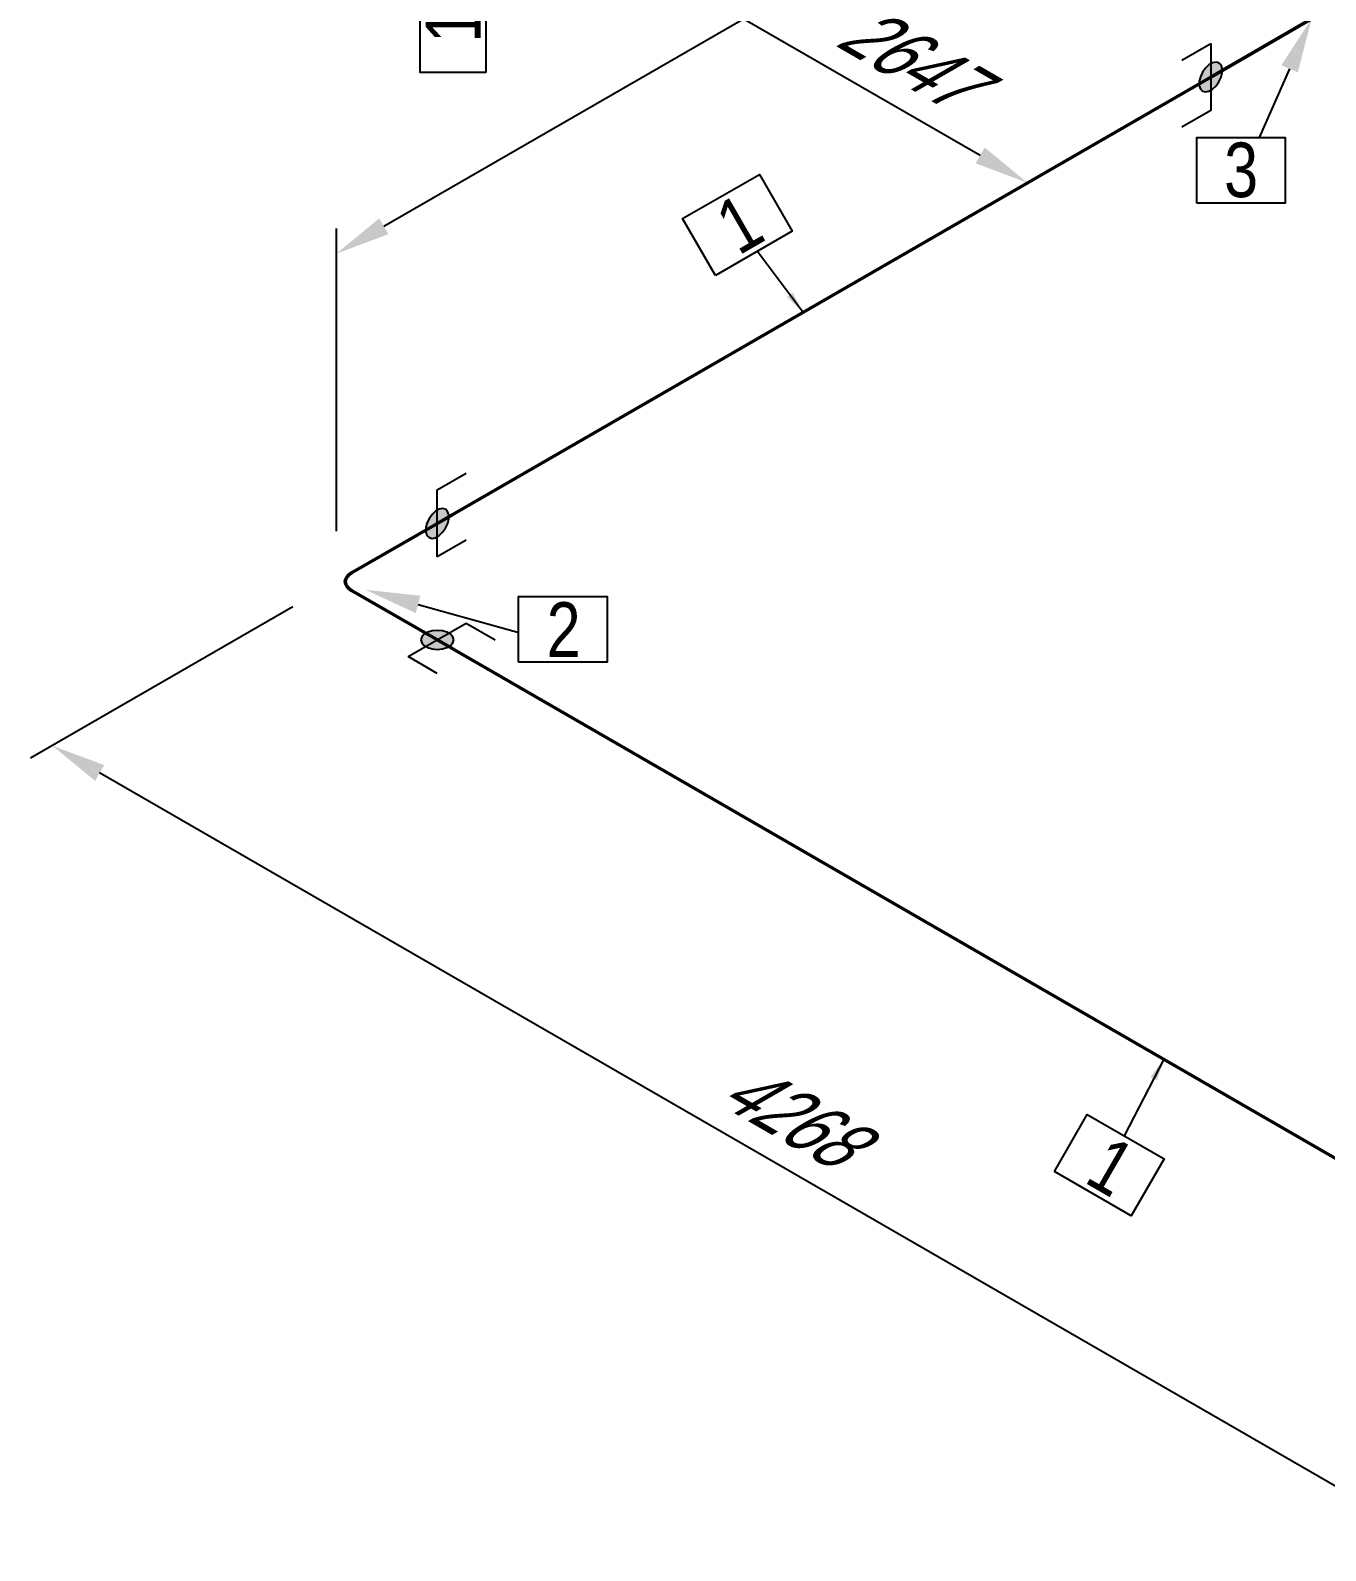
# Model space of a CAD drawing. Header units: millimetres. Extents: x 0 to 594, y 0 to 420.
# Drawn here: x 59.7 to 118.9, y 171.4 to 240.9 of the extents above; entities that cross this region are included whole.
import ezdxf
from ezdxf import colors
from ezdxf.entities.mleader import LeaderData, LeaderLine
from ezdxf.enums import TextEntityAlignment as Align
from ezdxf.math import Vec2, Vec3

# ---------------------------------------------------------------- set-up
doc = ezdxf.new("R2010")
doc.units = ezdxf.units.MM
doc.header["$LTSCALE"] = 0.25
for name, color, linetype in [('용접', 1, 'Continuous'), ('주석', 7, 'Continuous'), ('치수', 1, 'Continuous')]:
    doc.layers.add(name, color=color, linetype=linetype)
doc.layers.add('파이프 작은 보어', color=30, linetype='Continuous', lineweight=50)
doc.styles.add('AdskIsoAnnotation', font='arial.ttf', dxfattribs={"width": 0.8, "height": 1})
doc.styles.add('AdskIsoMetric', font='arial.ttf', dxfattribs={"width": 0.8, "height": 2.5})
doc.styles.add('AdskIsoMetric30', font='arial.ttf', dxfattribs={"width": 0.8, "oblique": 30, "height": 2.5})
doc.styles.get("Standard").update_dxf_attribs({"font": 'arial.ttf'})
doc.dimstyles.new('AdskIsoMetric', dxfattribs={"dimtxt": 2.5, "dimasz": 2.5, "dimexe": 1, "dimexo": 2, "dimgap": 0.8, "dimtad": 1, "dimdec": 0, "dimrnd": 1, "dimzin": 0, "dimdsep": 46, "dimtxsty": 'AdskIsoMetric', "dimcen": 0, "dimclrt": 7, "dimadec": 0, "dimazin": 0, "dimtfac": 1, "dimtdec": 0, "dimtmove": 1, "dimatfit": 3, "dimfxl": 0, "dimfrac": 2, "dimtolj": 1, "dimtzin": 0, "dimarcsym": 0})

# ---------------------------------------------------------------- blocks, each defined once
blk = doc.blocks.new('*D69')
at = {"layer": 'Defpoints', "color": 0}
for p in [(97.333, 253.504), (84.343, 246.004), (118.252, 241.426)]:
    blk.add_point(p, dxfattribs=at)
at = {"layer": '치수', "color": 0, "lineweight": -2}
for p, q in [((95.333, 252.349), (83.343, 245.427)), ((103.097, 235.176), (86.508, 244.754))]:
    blk.add_line(p, q, dxfattribs=at)
at = {"layer": '치수', "color": 0}
for points in [[(86.716, 245.115), (86.3, 244.393), (84.343, 246.004)], [(103.305, 235.537), (102.888, 234.815), (105.262, 233.926)]]:
    blk.add_solid(points, dxfattribs=at)
at = {"layer": '치수', "color": 7, "insert": (99.708, 239.75), "char_height": 2.5, "attachment_point": 5, "rotation": 330, "style": 'AdskIsoMetric30'}
blk.add_mtext('\\A1;2647', dxfattribs=at)
blk = doc.blocks.new('*D78')
at = {"layer": 'Defpoints', "color": 0}
for p in [(118.252, 256.426), (118.252, 241.426), (73.668, 215.686)]:
    blk.add_point(p, dxfattribs=at)
at = {"layer": '치수', "color": 0, "lineweight": -2}
for p, q in [((118.252, 243.736), (118.252, 257.581)), ((75.833, 231.936), (116.087, 255.176)), ((73.668, 217.995), (73.668, 231.841))]:
    blk.add_line(p, q, dxfattribs=at)
at = {"layer": '치수', "color": 0}
for points in [[(115.879, 255.537), (116.295, 254.815), (118.252, 256.426)], [(75.625, 232.297), (76.042, 231.575), (73.668, 230.686)]]:
    blk.add_solid(points, dxfattribs=at)
at = {"layer": '치수', "color": 7, "insert": (95.96, 246.173), "char_height": 2.5, "attachment_point": 5, "rotation": 30, "style": 'AdskIsoMetric30'}
blk.add_mtext('\\A1;4045', dxfattribs=at)
blk = doc.blocks.new('*D80')
at = {"layer": 'Defpoints', "color": 0}
for p in [(73.668, 215.686), (60.678, 208.186), (136.425, 179.453)]:
    blk.add_point(p, dxfattribs=at)
at = {"layer": '치수', "color": 0, "lineweight": -2}
for p, q in [((71.668, 214.531), (59.678, 207.609)), ((121.27, 173.203), (62.843, 206.936)), ((134.425, 178.298), (122.435, 171.376))]:
    blk.add_line(p, q, dxfattribs=at)
at = {"layer": '치수', "color": 0}
for points in [[(63.051, 207.297), (62.635, 206.575), (60.678, 208.186)], [(121.478, 173.564), (121.062, 172.842), (123.435, 171.953)]]:
    blk.add_solid(points, dxfattribs=at)
at = {"layer": '치수', "color": 7, "insert": (94.324, 191.378), "char_height": 2.5, "attachment_point": 5, "rotation": 330, "style": 'AdskIsoMetric30'}
blk.add_mtext('\\A1;4268', dxfattribs=at)
blk = doc.blocks.new('엘보우-9-Iso2DSkew90')
at = {"color": 0, "linetype": 'ByBlock', "lineweight": -2, "extrusion": (3.11807e-10, -0.816497, -0.57735)}
for p, q in [((0.691, 0.399), (5.303, 3.062)), ((5.303, -3.062), (0.691, -0.399))]:
    blk.add_line(p, q, dxfattribs=at)
at = {"linetype": 'ByBlock', "extrusion": (6.94052e-17, 5.55112e-17, -1)}
blk.add_ellipse((1.382, 0), major_axis=(-0.977, 0), ratio=0.57735, start_param=-0.785398, end_param=0.785398, dxfattribs=at)
blk = doc.blocks.new('티-1-Iso2DSkew90')
at = {"color": 0, "linetype": 'ByBlock', "lineweight": -2, "extrusion": (0, 0.816497, 0.57735)}
for p, q in [((0, 0), (-5.303, 3.062)), ((0, 0), (4.612, 2.663)), ((-4.612, -2.663), (0, 0))]:
    blk.add_line(p, q, dxfattribs=at)
blk = doc.blocks.new('SocketWeld-1-IsoLeft')
blk.add_hatch(color=256).paths.add_polyline_path([(-0.0294, -0.0234), (-0.0291, -0.0234), (-0.0288, -0.0235), (-0.0285, -0.0236), (-0.0283, -0.0237), (-0.028, -0.0238), (-0.0277, -0.0239), (-0.0274, -0.0239), (-0.0271, -0.024), (-0.0268, -0.0241), (-0.0265, -0.0242), (-0.0263, -0.0243), (-0.026, -0.0244), (-0.0257, -0.0244), (-0.0254, -0.0245), (-0.0251, -0.0246), (-0.0248, -0.0247), (-0.0246, -0.0248), (-0.0243, -0.0249), (-0.024, -0.0249), (-0.0237, -0.025), (-0.0234, -0.0251), (-0.0231, -0.0252), (-0.0228, -0.0253), (-0.0226, -0.0254), (-0.0223, -0.0254), (-0.022, -0.0255), (-0.0217, -0.0256), (-0.0214, -0.0257), (-0.0211, -0.0258), (-0.0209, -0.0259), (-0.0206, -0.0259), (-0.0203, -0.026), (-0.02, -0.0261), (-0.0197, -0.0262), (-0.0194, -0.0263), (-0.0191, -0.0264), (-0.0189, -0.0265), (-0.0186, -0.0265), (-0.0183, -0.0266), (-0.018, -0.0267), (-0.0177, -0.0268), (-0.0174, -0.0269), (-0.0172, -0.027), (-0.0169, -0.027), (-0.0166, -0.0271), (-0.0163, -0.0272), (-0.016, -0.0273), (-0.0157, -0.0274), (-0.0155, -0.0275), (-0.0155, -0.0275), (-0.0151, -0.0275), (-0.0148, -0.0275), (-0.0145, -0.0275), (-0.0142, -0.0276), (-0.0139, -0.0276), (-0.0136, -0.0276), (-0.0132, -0.0277), (-0.0129, -0.0277), (-0.0126, -0.0277), (-0.0123, -0.0277), (-0.012, -0.0278), (-0.0117, -0.0278), (-0.0114, -0.0278), (-0.011, -0.0279), (-0.0107, -0.0279), (-0.0104, -0.0279), (-0.0101, -0.0279), (-0.0098, -0.028), (-0.0095, -0.028), (-0.0091, -0.028), (-0.0088, -0.0281), (-0.0085, -0.0281), (-0.0082, -0.0281), (-0.0079, -0.0281), (-0.0076, -0.0282), (-0.0073, -0.0282), (-0.0069, -0.0282), (-0.0066, -0.0283), (-0.0063, -0.0283), (-0.006, -0.0283), (-0.0057, -0.0283), (-0.0054, -0.0284), (-0.005, -0.0284), (-0.0047, -0.0284), (-0.0044, -0.0285), (-0.0041, -0.0285), (-0.0038, -0.0285), (-0.0035, -0.0286), (-0.0032, -0.0286), (-0.0028, -0.0286), (-0.0025, -0.0286), (-0.0022, -0.0287), (-0.0019, -0.0287), (-0.0016, -0.0287), (-0.0013, -0.0288), (-0.0009, -0.0288), (-0.0006, -0.0288), (-0.0003, -0.0288), (0, -0.0289), (0, -0.0289), (0.0003, -0.0288), (0.0006, -0.0288), (0.0009, -0.0288), (0.0013, -0.0288), (0.0016, -0.0287), (0.0019, -0.0287), (0.0022, -0.0287), (0.0025, -0.0286), (0.0028, -0.0286), (0.0032, -0.0286), (0.0035, -0.0286), (0.0038, -0.0285), (0.0041, -0.0285), (0.0044, -0.0285), (0.0047, -0.0284), (0.005, -0.0284), (0.0054, -0.0284), (0.0057, -0.0283), (0.006, -0.0283), (0.0063, -0.0283), (0.0066, -0.0283), (0.0069, -0.0282), (0.0073, -0.0282), (0.0076, -0.0282), (0.0079, -0.0281), (0.0082, -0.0281), (0.0085, -0.0281), (0.0088, -0.0281), (0.0091, -0.028), (0.0095, -0.028), (0.0098, -0.028), (0.0101, -0.0279), (0.0104, -0.0279), (0.0107, -0.0279), (0.011, -0.0279), (0.0114, -0.0278), (0.0117, -0.0278), (0.012, -0.0278), (0.0123, -0.0277), (0.0126, -0.0277), (0.0129, -0.0277), (0.0132, -0.0277), (0.0136, -0.0276), (0.0139, -0.0276), (0.0142, -0.0276), (0.0145, -0.0275), (0.0148, -0.0275), (0.0151, -0.0275), (0.0155, -0.0275), (0.0155, -0.0275), (0.0157, -0.0274), (0.016, -0.0273), (0.0163, -0.0272), (0.0166, -0.0271), (0.0169, -0.027), (0.0172, -0.027), (0.0174, -0.0269), (0.0177, -0.0268), (0.018, -0.0267), (0.0183, -0.0266), (0.0186, -0.0265), (0.0189, -0.0265), (0.0191, -0.0264), (0.0194, -0.0263), (0.0197, -0.0262), (0.02, -0.0261), (0.0203, -0.026), (0.0206, -0.0259), (0.0209, -0.0259), (0.0211, -0.0258), (0.0214, -0.0257), (0.0217, -0.0256), (0.022, -0.0255), (0.0223, -0.0254), (0.0226, -0.0254), (0.0228, -0.0253), (0.0231, -0.0252), (0.0234, -0.0251), (0.0237, -0.025), (0.024, -0.0249), (0.0243, -0.0249), (0.0246, -0.0248), (0.0248, -0.0247), (0.0251, -0.0246), (0.0254, -0.0245), (0.0257, -0.0244), (0.026, -0.0244), (0.0263, -0.0243), (0.0265, -0.0242), (0.0268, -0.0241), (0.0271, -0.024), (0.0274, -0.0239), (0.0277, -0.0239), (0.028, -0.0238), (0.0283, -0.0237), (0.0285, -0.0236), (0.0288, -0.0235), (0.0291, -0.0234), (0.0294, -0.0234), (0.0294, -0.0234), (0.0296, -0.0232), (0.0298, -0.0231), (0.0301, -0.023), (0.0303, -0.0228), (0.0305, -0.0227), (0.0307, -0.0226), (0.031, -0.0224), (0.0312, -0.0223), (0.0314, -0.0222), (0.0316, -0.0221), (0.0319, -0.0219), (0.0321, -0.0218), (0.0323, -0.0217), (0.0325, -0.0215), (0.0328, -0.0214), (0.033, -0.0213), (0.0332, -0.0211), (0.0335, -0.021), (0.0337, -0.0209), (0.0339, -0.0207), (0.0341, -0.0206), (0.0344, -0.0205), (0.0346, -0.0204), (0.0348, -0.0202), (0.035, -0.0201), (0.0353, -0.02), (0.0355, -0.0198), (0.0357, -0.0197), (0.0359, -0.0196), (0.0362, -0.0194), (0.0364, -0.0193), (0.0366, -0.0192), (0.0368, -0.0191), (0.0371, -0.0189), (0.0373, -0.0188), (0.0375, -0.0187), (0.0377, -0.0185), (0.038, -0.0184), (0.0382, -0.0183), (0.0384, -0.0181), (0.0386, -0.018), (0.0389, -0.0179), (0.0391, -0.0177), (0.0393, -0.0176), (0.0395, -0.0175), (0.0398, -0.0174), (0.04, -0.0172), (0.0402, -0.0171), (0.0405, -0.017), (0.0405, -0.017), (0.0406, -0.0168), (0.0407, -0.0166), (0.0409, -0.0165), (0.041, -0.0163), (0.0412, -0.0161), (0.0413, -0.016), (0.0415, -0.0158), (0.0416, -0.0157), (0.0418, -0.0155), (0.0419, -0.0153), (0.042, -0.0152), (0.0422, -0.015), (0.0423, -0.0148), (0.0425, -0.0147), (0.0426, -0.0145), (0.0428, -0.0143), (0.0429, -0.0142), (0.0431, -0.014), (0.0432, -0.0138), (0.0433, -0.0137), (0.0435, -0.0135), (0.0436, -0.0134), (0.0438, -0.0132), (0.0439, -0.013), (0.0441, -0.0129), (0.0442, -0.0127), (0.0444, -0.0125), (0.0445, -0.0124), (0.0447, -0.0122), (0.0448, -0.012), (0.0449, -0.0119), (0.0451, -0.0117), (0.0452, -0.0115), (0.0454, -0.0114), (0.0455, -0.0112), (0.0457, -0.0111), (0.0458, -0.0109), (0.046, -0.0107), (0.0461, -0.0106), (0.0462, -0.0104), (0.0464, -0.0102), (0.0465, -0.0101), (0.0467, -0.0099), (0.0468, -0.0097), (0.047, -0.0096), (0.0471, -0.0094), (0.0473, -0.0092), (0.0474, -0.0091), (0.0476, -0.0089), (0.0476, -0.0089), (0.0476, -0.0087), (0.0477, -0.0086), (0.0477, -0.0084), (0.0478, -0.0082), (0.0478, -0.008), (0.0479, -0.0078), (0.0479, -0.0076), (0.048, -0.0075), (0.048, -0.0073), (0.0481, -0.0071), (0.0481, -0.0069), (0.0482, -0.0067), (0.0482, -0.0066), (0.0483, -0.0064), (0.0483, -0.0062), (0.0484, -0.006), (0.0484, -0.0058), (0.0485, -0.0056), (0.0485, -0.0055), (0.0486, -0.0053), (0.0486, -0.0051), (0.0487, -0.0049), (0.0487, -0.0047), (0.0488, -0.0046), (0.0488, -0.0044), (0.0489, -0.0042), (0.0489, -0.004), (0.049, -0.0038), (0.049, -0.0036), (0.0491, -0.0035), (0.0491, -0.0033), (0.0492, -0.0031), (0.0492, -0.0029), (0.0493, -0.0027), (0.0493, -0.0025), (0.0494, -0.0024), (0.0494, -0.0022), (0.0495, -0.002), (0.0495, -0.0018), (0.0496, -0.0016), (0.0496, -0.0015), (0.0497, -0.0013), (0.0497, -0.0011), (0.0498, -0.0009), (0.0498, -0.0007), (0.0499, -0.0005), (0.0499, -0.0004), (0.05, -0.0002), (0.05, 0), (0.05, 0), (0.05, 0.0002), (0.0499, 0.0004), (0.0499, 0.0005), (0.0498, 0.0007), (0.0498, 0.0009), (0.0497, 0.0011), (0.0497, 0.0013), (0.0496, 0.0015), (0.0496, 0.0016), (0.0495, 0.0018), (0.0495, 0.002), (0.0494, 0.0022), (0.0494, 0.0024), (0.0493, 0.0025), (0.0493, 0.0027), (0.0492, 0.0029), (0.0492, 0.0031), (0.0491, 0.0033), (0.0491, 0.0035), (0.049, 0.0036), (0.049, 0.0038), (0.0489, 0.004), (0.0489, 0.0042), (0.0488, 0.0044), (0.0488, 0.0046), (0.0487, 0.0047), (0.0487, 0.0049), (0.0486, 0.0051), (0.0486, 0.0053), (0.0485, 0.0055), (0.0485, 0.0056), (0.0484, 0.0058), (0.0484, 0.006), (0.0483, 0.0062), (0.0483, 0.0064), (0.0482, 0.0066), (0.0482, 0.0067), (0.0481, 0.0069), (0.0481, 0.0071), (0.048, 0.0073), (0.048, 0.0075), (0.0479, 0.0076), (0.0479, 0.0078), (0.0478, 0.008), (0.0478, 0.0082), (0.0477, 0.0084), (0.0477, 0.0086), (0.0476, 0.0087), (0.0476, 0.0089), (0.0476, 0.0089), (0.0474, 0.0091), (0.0473, 0.0092), (0.0471, 0.0094), (0.047, 0.0096), (0.0468, 0.0097), (0.0467, 0.0099), (0.0465, 0.0101), (0.0464, 0.0102), (0.0462, 0.0104), (0.0461, 0.0106), (0.046, 0.0107), (0.0458, 0.0109), (0.0457, 0.0111), (0.0455, 0.0112), (0.0454, 0.0114), (0.0452, 0.0115), (0.0451, 0.0117), (0.0449, 0.0119), (0.0448, 0.012), (0.0447, 0.0122), (0.0445, 0.0124), (0.0444, 0.0125), (0.0442, 0.0127), (0.0441, 0.0129), (0.0439, 0.013), (0.0438, 0.0132), (0.0436, 0.0134), (0.0435, 0.0135), (0.0433, 0.0137), (0.0432, 0.0138), (0.0431, 0.014), (0.0429, 0.0142), (0.0428, 0.0143), (0.0426, 0.0145), (0.0425, 0.0147), (0.0423, 0.0148), (0.0422, 0.015), (0.042, 0.0152), (0.0419, 0.0153), (0.0418, 0.0155), (0.0416, 0.0157), (0.0415, 0.0158), (0.0413, 0.016), (0.0412, 0.0161), (0.041, 0.0163), (0.0409, 0.0165), (0.0407, 0.0166), (0.0406, 0.0168), (0.0405, 0.017), (0.0405, 0.017), (0.0402, 0.0171), (0.04, 0.0172), (0.0398, 0.0174), (0.0395, 0.0175), (0.0393, 0.0176), (0.0391, 0.0177), (0.0389, 0.0179), (0.0386, 0.018), (0.0384, 0.0181), (0.0382, 0.0183), (0.038, 0.0184), (0.0377, 0.0185), (0.0375, 0.0187), (0.0373, 0.0188), (0.0371, 0.0189), (0.0368, 0.0191), (0.0366, 0.0192), (0.0364, 0.0193), (0.0362, 0.0194), (0.0359, 0.0196), (0.0357, 0.0197), (0.0355, 0.0198), (0.0353, 0.02), (0.035, 0.0201), (0.0348, 0.0202), (0.0346, 0.0204), (0.0344, 0.0205), (0.0341, 0.0206), (0.0339, 0.0207), (0.0337, 0.0209), (0.0335, 0.021), (0.0332, 0.0211), (0.033, 0.0213), (0.0328, 0.0214), (0.0325, 0.0215), (0.0323, 0.0217), (0.0321, 0.0218), (0.0319, 0.0219), (0.0316, 0.0221), (0.0314, 0.0222), (0.0312, 0.0223), (0.031, 0.0224), (0.0307, 0.0226), (0.0305, 0.0227), (0.0303, 0.0228), (0.0301, 0.023), (0.0298, 0.0231), (0.0296, 0.0232), (0.0294, 0.0234), (0.0294, 0.0234), (0.0291, 0.0234), (0.0288, 0.0235), (0.0285, 0.0236), (0.0283, 0.0237), (0.028, 0.0238), (0.0277, 0.0239), (0.0274, 0.0239), (0.0271, 0.024), (0.0268, 0.0241), (0.0265, 0.0242), (0.0263, 0.0243), (0.026, 0.0244), (0.0257, 0.0244), (0.0254, 0.0245), (0.0251, 0.0246), (0.0248, 0.0247), (0.0246, 0.0248), (0.0243, 0.0249), (0.024, 0.0249), (0.0237, 0.025), (0.0234, 0.0251), (0.0231, 0.0252), (0.0228, 0.0253), (0.0226, 0.0254), (0.0223, 0.0254), (0.022, 0.0255), (0.0217, 0.0256), (0.0214, 0.0257), (0.0211, 0.0258), (0.0209, 0.0259), (0.0206, 0.0259), (0.0203, 0.026), (0.02, 0.0261), (0.0197, 0.0262), (0.0194, 0.0263), (0.0191, 0.0264), (0.0189, 0.0265), (0.0186, 0.0265), (0.0183, 0.0266), (0.018, 0.0267), (0.0177, 0.0268), (0.0174, 0.0269), (0.0172, 0.027), (0.0169, 0.027), (0.0166, 0.0271), (0.0163, 0.0272), (0.016, 0.0273), (0.0157, 0.0274), (0.0155, 0.0275), (0.0155, 0.0275), (0.0151, 0.0275), (0.0148, 0.0275), (0.0145, 0.0275), (0.0142, 0.0276), (0.0139, 0.0276), (0.0136, 0.0276), (0.0132, 0.0277), (0.0129, 0.0277), (0.0126, 0.0277), (0.0123, 0.0277), (0.012, 0.0278), (0.0117, 0.0278), (0.0114, 0.0278), (0.011, 0.0279), (0.0107, 0.0279), (0.0104, 0.0279), (0.0101, 0.0279), (0.0098, 0.028), (0.0095, 0.028), (0.0091, 0.028), (0.0088, 0.0281), (0.0085, 0.0281), (0.0082, 0.0281), (0.0079, 0.0281), (0.0076, 0.0282), (0.0073, 0.0282), (0.0069, 0.0282), (0.0066, 0.0283), (0.0063, 0.0283), (0.006, 0.0283), (0.0057, 0.0283), (0.0054, 0.0284), (0.005, 0.0284), (0.0047, 0.0284), (0.0044, 0.0285), (0.0041, 0.0285), (0.0038, 0.0285), (0.0035, 0.0286), (0.0032, 0.0286), (0.0028, 0.0286), (0.0025, 0.0286), (0.0022, 0.0287), (0.0019, 0.0287), (0.0016, 0.0287), (0.0013, 0.0288), (0.0009, 0.0288), (0.0006, 0.0288), (0.0003, 0.0288), (0, 0.0289), (0, 0.0289), (-0.0003, 0.0288), (-0.0006, 0.0288), (-0.0009, 0.0288), (-0.0013, 0.0288), (-0.0016, 0.0287), (-0.0019, 0.0287), (-0.0022, 0.0287), (-0.0025, 0.0286), (-0.0028, 0.0286), (-0.0032, 0.0286), (-0.0035, 0.0286), (-0.0038, 0.0285), (-0.0041, 0.0285), (-0.0044, 0.0285), (-0.0047, 0.0284), (-0.005, 0.0284), (-0.0054, 0.0284), (-0.0057, 0.0283), (-0.006, 0.0283), (-0.0063, 0.0283), (-0.0066, 0.0283), (-0.0069, 0.0282), (-0.0073, 0.0282), (-0.0076, 0.0282), (-0.0079, 0.0281), (-0.0082, 0.0281), (-0.0085, 0.0281), (-0.0088, 0.0281), (-0.0091, 0.028), (-0.0095, 0.028), (-0.0098, 0.028), (-0.0101, 0.0279), (-0.0104, 0.0279), (-0.0107, 0.0279), (-0.011, 0.0279), (-0.0114, 0.0278), (-0.0117, 0.0278), (-0.012, 0.0278), (-0.0123, 0.0277), (-0.0126, 0.0277), (-0.0129, 0.0277), (-0.0132, 0.0277), (-0.0136, 0.0276), (-0.0139, 0.0276), (-0.0142, 0.0276), (-0.0145, 0.0275), (-0.0148, 0.0275), (-0.0151, 0.0275), (-0.0155, 0.0275), (-0.0155, 0.0275), (-0.0157, 0.0274), (-0.016, 0.0273), (-0.0163, 0.0272), (-0.0166, 0.0271), (-0.0169, 0.027), (-0.0172, 0.027), (-0.0174, 0.0269), (-0.0177, 0.0268), (-0.018, 0.0267), (-0.0183, 0.0266), (-0.0186, 0.0265), (-0.0189, 0.0265), (-0.0191, 0.0264), (-0.0194, 0.0263), (-0.0197, 0.0262), (-0.02, 0.0261), (-0.0203, 0.026), (-0.0206, 0.0259), (-0.0209, 0.0259), (-0.0211, 0.0258), (-0.0214, 0.0257), (-0.0217, 0.0256), (-0.022, 0.0255), (-0.0223, 0.0254), (-0.0226, 0.0254), (-0.0228, 0.0253), (-0.0231, 0.0252), (-0.0234, 0.0251), (-0.0237, 0.025), (-0.024, 0.0249), (-0.0243, 0.0249), (-0.0246, 0.0248), (-0.0248, 0.0247), (-0.0251, 0.0246), (-0.0254, 0.0245), (-0.0257, 0.0244), (-0.026, 0.0244), (-0.0263, 0.0243), (-0.0265, 0.0242), (-0.0268, 0.0241), (-0.0271, 0.024), (-0.0274, 0.0239), (-0.0277, 0.0239), (-0.028, 0.0238), (-0.0283, 0.0237), (-0.0285, 0.0236), (-0.0288, 0.0235), (-0.0291, 0.0234), (-0.0294, 0.0234), (-0.0294, 0.0234), (-0.0296, 0.0232), (-0.0298, 0.0231), (-0.0301, 0.023), (-0.0303, 0.0228), (-0.0305, 0.0227), (-0.0307, 0.0226), (-0.031, 0.0224), (-0.0312, 0.0223), (-0.0314, 0.0222), (-0.0316, 0.0221), (-0.0319, 0.0219), (-0.0321, 0.0218), (-0.0323, 0.0217), (-0.0325, 0.0215), (-0.0328, 0.0214), (-0.033, 0.0213), (-0.0332, 0.0211), (-0.0335, 0.021), (-0.0337, 0.0209), (-0.0339, 0.0207), (-0.0341, 0.0206), (-0.0344, 0.0205), (-0.0346, 0.0204), (-0.0348, 0.0202), (-0.035, 0.0201), (-0.0353, 0.02), (-0.0355, 0.0198), (-0.0357, 0.0197), (-0.0359, 0.0196), (-0.0362, 0.0194), (-0.0364, 0.0193), (-0.0366, 0.0192), (-0.0368, 0.0191), (-0.0371, 0.0189), (-0.0373, 0.0188), (-0.0375, 0.0187), (-0.0377, 0.0185), (-0.038, 0.0184), (-0.0382, 0.0183), (-0.0384, 0.0181), (-0.0386, 0.018), (-0.0389, 0.0179), (-0.0391, 0.0177), (-0.0393, 0.0176), (-0.0395, 0.0175), (-0.0398, 0.0174), (-0.04, 0.0172), (-0.0402, 0.0171), (-0.0405, 0.017), (-0.0405, 0.017), (-0.0406, 0.0168), (-0.0407, 0.0166), (-0.0409, 0.0165), (-0.041, 0.0163), (-0.0412, 0.0161), (-0.0413, 0.016), (-0.0415, 0.0158), (-0.0416, 0.0157), (-0.0418, 0.0155), (-0.0419, 0.0153), (-0.042, 0.0152), (-0.0422, 0.015), (-0.0423, 0.0148), (-0.0425, 0.0147), (-0.0426, 0.0145), (-0.0428, 0.0143), (-0.0429, 0.0142), (-0.0431, 0.014), (-0.0432, 0.0138), (-0.0433, 0.0137), (-0.0435, 0.0135), (-0.0436, 0.0134), (-0.0438, 0.0132), (-0.0439, 0.013), (-0.0441, 0.0129), (-0.0442, 0.0127), (-0.0444, 0.0125), (-0.0445, 0.0124), (-0.0447, 0.0122), (-0.0448, 0.012), (-0.0449, 0.0119), (-0.0451, 0.0117), (-0.0452, 0.0115), (-0.0454, 0.0114), (-0.0455, 0.0112), (-0.0457, 0.0111), (-0.0458, 0.0109), (-0.046, 0.0107), (-0.0461, 0.0106), (-0.0462, 0.0104), (-0.0464, 0.0102), (-0.0465, 0.0101), (-0.0467, 0.0099), (-0.0468, 0.0097), (-0.047, 0.0096), (-0.0471, 0.0094), (-0.0473, 0.0092), (-0.0474, 0.0091), (-0.0476, 0.0089), (-0.0476, 0.0089), (-0.0476, 0.0087), (-0.0477, 0.0086), (-0.0477, 0.0084), (-0.0478, 0.0082), (-0.0478, 0.008), (-0.0479, 0.0078), (-0.0479, 0.0076), (-0.048, 0.0075), (-0.048, 0.0073), (-0.0481, 0.0071), (-0.0481, 0.0069), (-0.0482, 0.0067), (-0.0482, 0.0066), (-0.0483, 0.0064), (-0.0483, 0.0062), (-0.0484, 0.006), (-0.0484, 0.0058), (-0.0485, 0.0056), (-0.0485, 0.0055), (-0.0486, 0.0053), (-0.0486, 0.0051), (-0.0487, 0.0049), (-0.0487, 0.0047), (-0.0488, 0.0046), (-0.0488, 0.0044), (-0.0489, 0.0042), (-0.0489, 0.004), (-0.049, 0.0038), (-0.049, 0.0036), (-0.0491, 0.0035), (-0.0491, 0.0033), (-0.0492, 0.0031), (-0.0492, 0.0029), (-0.0493, 0.0027), (-0.0493, 0.0025), (-0.0494, 0.0024), (-0.0494, 0.0022), (-0.0495, 0.002), (-0.0495, 0.0018), (-0.0496, 0.0016), (-0.0496, 0.0015), (-0.0497, 0.0013), (-0.0497, 0.0011), (-0.0498, 0.0009), (-0.0498, 0.0007), (-0.0499, 0.0005), (-0.0499, 0.0004), (-0.05, 0.0002), (-0.05, 0), (-0.05, 0), (-0.05, -0.0002), (-0.0499, -0.0004), (-0.0499, -0.0005), (-0.0498, -0.0007), (-0.0498, -0.0009), (-0.0497, -0.0011), (-0.0497, -0.0013), (-0.0496, -0.0015), (-0.0496, -0.0016), (-0.0495, -0.0018), (-0.0495, -0.002), (-0.0494, -0.0022), (-0.0494, -0.0024), (-0.0493, -0.0025), (-0.0493, -0.0027), (-0.0492, -0.0029), (-0.0492, -0.0031), (-0.0491, -0.0033), (-0.0491, -0.0035), (-0.049, -0.0036), (-0.049, -0.0038), (-0.0489, -0.004), (-0.0489, -0.0042), (-0.0488, -0.0044), (-0.0488, -0.0046), (-0.0487, -0.0047), (-0.0487, -0.0049), (-0.0486, -0.0051), (-0.0486, -0.0053), (-0.0485, -0.0055), (-0.0485, -0.0056), (-0.0484, -0.0058), (-0.0484, -0.006), (-0.0483, -0.0062), (-0.0483, -0.0064), (-0.0482, -0.0066), (-0.0482, -0.0067), (-0.0481, -0.0069), (-0.0481, -0.0071), (-0.048, -0.0073), (-0.048, -0.0075), (-0.0479, -0.0076), (-0.0479, -0.0078), (-0.0478, -0.008), (-0.0478, -0.0082), (-0.0477, -0.0084), (-0.0477, -0.0086), (-0.0476, -0.0087), (-0.0476, -0.0089), (-0.0476, -0.0089), (-0.0474, -0.0091), (-0.0473, -0.0092), (-0.0471, -0.0094), (-0.047, -0.0096), (-0.0468, -0.0097), (-0.0467, -0.0099), (-0.0465, -0.0101), (-0.0464, -0.0102), (-0.0462, -0.0104), (-0.0461, -0.0106), (-0.046, -0.0107), (-0.0458, -0.0109), (-0.0457, -0.0111), (-0.0455, -0.0112), (-0.0454, -0.0114), (-0.0452, -0.0115), (-0.0451, -0.0117), (-0.0449, -0.0119), (-0.0448, -0.012), (-0.0447, -0.0122), (-0.0445, -0.0124), (-0.0444, -0.0125), (-0.0442, -0.0127), (-0.0441, -0.0129), (-0.0439, -0.013), (-0.0438, -0.0132), (-0.0436, -0.0134), (-0.0435, -0.0135), (-0.0433, -0.0137), (-0.0432, -0.0138), (-0.0431, -0.014), (-0.0429, -0.0142), (-0.0428, -0.0143), (-0.0426, -0.0145), (-0.0425, -0.0147), (-0.0423, -0.0148), (-0.0422, -0.015), (-0.042, -0.0152), (-0.0419, -0.0153), (-0.0418, -0.0155), (-0.0416, -0.0157), (-0.0415, -0.0158), (-0.0413, -0.016), (-0.0412, -0.0161), (-0.041, -0.0163), (-0.0409, -0.0165), (-0.0407, -0.0166), (-0.0406, -0.0168), (-0.0405, -0.017), (-0.0405, -0.017), (-0.0402, -0.0171), (-0.04, -0.0172), (-0.0398, -0.0174), (-0.0395, -0.0175), (-0.0393, -0.0176), (-0.0391, -0.0177), (-0.0389, -0.0179), (-0.0386, -0.018), (-0.0384, -0.0181), (-0.0382, -0.0183), (-0.038, -0.0184), (-0.0377, -0.0185), (-0.0375, -0.0187), (-0.0373, -0.0188), (-0.0371, -0.0189), (-0.0368, -0.0191), (-0.0366, -0.0192), (-0.0364, -0.0193), (-0.0362, -0.0194), (-0.0359, -0.0196), (-0.0357, -0.0197), (-0.0355, -0.0198), (-0.0353, -0.02), (-0.035, -0.0201), (-0.0348, -0.0202), (-0.0346, -0.0204), (-0.0344, -0.0205), (-0.0341, -0.0206), (-0.0339, -0.0207), (-0.0337, -0.0209), (-0.0335, -0.021), (-0.0332, -0.0211), (-0.033, -0.0213), (-0.0328, -0.0214), (-0.0325, -0.0215), (-0.0323, -0.0217), (-0.0321, -0.0218), (-0.0319, -0.0219), (-0.0316, -0.0221), (-0.0314, -0.0222), (-0.0312, -0.0223), (-0.031, -0.0224), (-0.0307, -0.0226), (-0.0305, -0.0227), (-0.0303, -0.0228), (-0.0301, -0.023), (-0.0298, -0.0231), (-0.0296, -0.0232)], flags=0)
at = {"color": 0, "linetype": 'ByBlock', "lineweight": -2, "extrusion": (0, 0.816497, 0.57735)}
for p, q in [((0, 0.1021), (0.0884, 0.051)), ((0.0884, 0.051), (-0.0884, -0.051)), ((-0.0476, 0.0089), (-0.05, 0)), ((-0.05, 0), (-0.0476, -0.0089)), ((-0.0405, 0.017), (-0.0476, 0.0089)), ((-0.0294, 0.0234), (-0.0405, 0.017)), ((-0.0155, 0.0275), (-0.0294, 0.0234)), ((0, 0.0289), (-0.0155, 0.0275)), ((0.0155, 0.0275), (0, 0.0289)), ((0.0294, 0.0234), (0.0155, 0.0275)), ((0.0405, 0.017), (0.0294, 0.0234)), ((0.0476, 0.0089), (0.0405, 0.017)), ((0.05, 0), (0.0476, 0.0089)), ((0.0476, -0.0089), (0.05, 0)), ((-0.0884, -0.051), (-0.1768, 0)), ((-0.0476, -0.0089), (-0.0405, -0.017)), ((-0.0405, -0.017), (-0.0294, -0.0234)), ((-0.0294, -0.0234), (-0.0155, -0.0275)), ((-0.0155, -0.0275), (0, -0.0289)), ((0, -0.0289), (0.0155, -0.0275)), ((0.0155, -0.0275), (0.0294, -0.0234)), ((0.0294, -0.0234), (0.0405, -0.017)), ((0.0405, -0.017), (0.0476, -0.0089))]:
    blk.add_line(p, q, dxfattribs=at)
blk = doc.blocks.new('AnnoRect')
at = {"color": 0, "linetype": 'ByBlock', "lineweight": -2}
blk.add_wipeout([(-0.81, -0.6), (-0.81, 0.6), (0.81, 0.6), (0.81, -0.6)], dxfattribs=at)
blk.add_lwpolyline([(-0.81, -0.6), (-0.81, 0.6), (0.81, 0.6), (0.81, -0.6)], close=True, dxfattribs=at)
at = {"color": 0, "linetype": 'ByBlock', "lineweight": -2, "style": 'AdskIsoAnnotation', "width": 0.8}
blk.add_attdef('XX', text='', height=1, dxfattribs=at).set_placement((0, 0), align=Align.MIDDLE_CENTER)

msp = doc.modelspace()

# ---------------------------------------------------------------- linework, layer by layer
at = {"layer": '파이프 작은 보어'}
for points in [[(78.2807, 218.3488), (113.6399, 238.7634)], [(131.8132, 182.116), (78.2807, 213.023)]]:
    msp.add_lwpolyline(points, dxfattribs=at)

# ---------------------------------------------------------------- block references
at = {"layer": '용접', "xscale": 15, "yscale": 15, "zscale": 15}
for p, rotation in [((113.6399, 238.7634), 60.00000000367226), ((78.2807, 218.3488), 240.0000000036723), ((78.2807, 213.023), 180.0000000139421)]:
    msp.add_blockref('SocketWeld-1-IsoLeft', p, dxfattribs=dict(at, rotation=rotation))
at = {"layer": '파이프 작은 보어'}
for name, p in [('티-1-Iso2DSkew90', (118.2522, 241.4263)), ('엘보우-9-Iso2DSkew90', (73.6684, 215.6859))]:
    msp.add_blockref(name, p, dxfattribs=at)

# ---------------------------------------------------------------- dimensions: what is measured, and where the dimension line sits
at = {"layer": '치수'}
for base, p1, p2, angle, text, override, picture, middle in [((118.2522, 256.4263), (73.6684, 215.6859), (118.2522, 241.4263), 30, '4045', {"dimtad": 0, "dimlfac": 78.572981, "dimtxsty": 'AdskIsoMetric30', "dimse1": 0, "dimse2": 0, "dimsd1": 0, "dimsd2": 0, "dimtmove": 1}, '*D78', (95.9603, 246.173)), ((84.3428, 246.0039), (118.2522, 241.4263), (97.3332, 253.5039), 150, '2647', {"dimtad": 0, "dimlfac": 109.567406, "dimtxsty": 'AdskIsoMetric30', "dimse1": 1, "dimse2": 0, "dimsd1": 0, "dimsd2": 0, "dimtmove": 1}, '*D69', (99.7082, 239.7496)), ((60.678, 208.1859), (136.4254, 179.4531), (73.6684, 215.6859), 150, '4268', {"dimtad": 0, "dimlfac": 58.893202, "dimtxsty": 'AdskIsoMetric30', "dimse1": 0, "dimse2": 0, "dimsd1": 0, "dimsd2": 0, "dimtmove": 1}, '*D80', (94.3237, 191.3784))]:
    dim = msp.add_linear_dim(base=base, p1=p1, p2=p2, angle=angle, text=text, dimstyle='AdskIsoMetric', override=override, dxfattribs=at)
    dim.commit()
    dim.dimension.update_dxf_attribs({"geometry": picture, "text_midpoint": middle, "dimtype": 160})

# ---------------------------------------------------------------- leaders
at = {"layer": '주석'}
ml = msp.add_multileader_mtext('Standard', dxfattribs=at)
ml.set_content('')
ml.set_leader_properties()
ml.build(insert=Vec2(0, 0))
ml.multileader.update_dxf_attribs({"dogleg_length": 0, "arrow_head_size": 2.5})
ctx = ml.context
ctx.base_point, ctx.arrow_head_size = Vec3(115.8571, 236), 2.5
notes = []
notes.append((ctx, [(0, (1, 1, 0), (115.8571, 236), (-1, 0), 0, [(0, [(118.2522, 241.4263)], 0, [])])]))
ctx.mtext, ml.multileader.dxf.content_type = None, 0
ml = msp.add_multileader_mtext('Standard', dxfattribs=at)
ml.set_content('')
ml.set_leader_properties()
ml.build(insert=Vec2(0, 0))
ml.multileader.update_dxf_attribs({"dogleg_length": 0, "arrow_head_size": 0})
ctx = ml.context
ctx.base_point, ctx.arrow_head_size = Vec3(92.9065, 230.7914), 0
notes.append((ctx, [(0, (1, 1, 0), (92.9065, 230.7914), (-1, 0), 0, [(0, [(94.9993, 228.0013)], 0, [])])]))
ctx.mtext, ml.multileader.dxf.content_type = None, 0
ml = msp.add_multileader_mtext('Standard', dxfattribs=at)
ml.set_content('')
ml.set_leader_properties()
ml.build(insert=Vec2(0, 0))
ml.multileader.update_dxf_attribs({"dogleg_length": 0, "arrow_head_size": 2.5})
ctx = ml.context
ctx.base_point, ctx.arrow_head_size = Vec3(82, 213.3636), 2.5
notes.append((ctx, [(0, (1, 1, 0), (82, 213.3636), (-1, 0), 0, [(0, [(74.9942, 215.3163)], 0, [])])]))
ctx.mtext, ml.multileader.dxf.content_type = None, 0
ml = msp.add_multileader_mtext('Standard', dxfattribs=at)
ml.set_content('')
ml.set_leader_properties()
ml.build(insert=Vec2(0, 0))
ml.multileader.update_dxf_attribs({"dogleg_length": 0, "arrow_head_size": 0})
ctx = ml.context
ctx.base_point, ctx.arrow_head_size = Vec3(109.6861, 190.3359), 0
notes.append((ctx, [(0, (1, 1, 0), (109.6861, 190.3359), (-1, 0), 0, [(0, [(111.4904, 193.8493)], 0, [])])]))
ctx.mtext, ml.multileader.dxf.content_type = None, 0
for ctx, leaders in notes:
    for number, flags, end, landing, length, lines in leaders:
        leader = LeaderData()
        leader.index, (leader.has_last_leader_line, leader.has_dogleg_vector, leader.attachment_direction) = number, flags
        leader.last_leader_point, leader.dogleg_vector, leader.dogleg_length = Vec3(end), Vec3(landing), length
        for number, points, colour, breaks in lines:
            line = LeaderLine()
            line.index, line.vertices, line.color, line.breaks = number, Vec3.list(points), colors.encode_raw_color(colour), breaks
            leader.lines.append(line)
        ctx.leaders.append(leader)

# ---------------------------------------------------------------- next in the draw order: block references
ref = msp.add_blockref('AnnoRect', (79, 241), dxfattribs=dict(at, xscale=2.5, yscale=2.5, zscale=2.5, rotation=90.00000001605089))
ref.add_attrib('XX_001', '1', (80.2551, 240.3274), dxfattribs={"layer": '0', "color": 0, "linetype": 'ByBlock', "lineweight": -2, "height": 2.5, "rotation": 90, "style": 'AdskIsoAnnotation', "width": 0.8})
ref = msp.add_blockref('AnnoRect', (115.0238, 234.5), dxfattribs=dict(at, xscale=2.5, yscale=2.5, zscale=2.5))
ref.add_attrib('XX_001', '3', (114.2516, 233.267), dxfattribs={"layer": '0', "color": 0, "linetype": 'ByBlock', "lineweight": -2, "height": 2.5, "style": 'AdskIsoAnnotation', "width": 0.8})
ref = msp.add_blockref('AnnoRect', (92, 232), dxfattribs=dict(at, xscale=2.5, yscale=2.5, zscale=2.5, rotation=30.00000001510513))
ref.add_attrib('XX_001', '1', (92.0451, 230.5767), dxfattribs={"layer": '0', "color": 0, "linetype": 'ByBlock', "lineweight": -2, "height": 2.5, "rotation": 30, "style": 'AdskIsoAnnotation', "width": 0.8})
ref = msp.add_blockref('AnnoRect', (84.0238, 213.5), dxfattribs=dict(at, xscale=2.5, yscale=2.5, zscale=2.5))
ref.add_attrib('XX_001', '2', (83.2796, 212.2449), dxfattribs={"layer": '0', "color": 0, "linetype": 'ByBlock', "lineweight": -2, "height": 2.5, "style": 'AdskIsoAnnotation', "width": 0.8})
ref = msp.add_blockref('AnnoRect', (109, 189), dxfattribs=dict(at, xscale=2.5, yscale=2.5, zscale=2.5, rotation=330.0000000176132))
ref.add_attrib('XX_001', '1', (107.79, 188.2493), dxfattribs={"layer": '0', "color": 0, "linetype": 'ByBlock', "lineweight": -2, "height": 2.5, "rotation": 330, "style": 'AdskIsoAnnotation', "width": 0.8})

doc.saveas('drawing.dxf')
